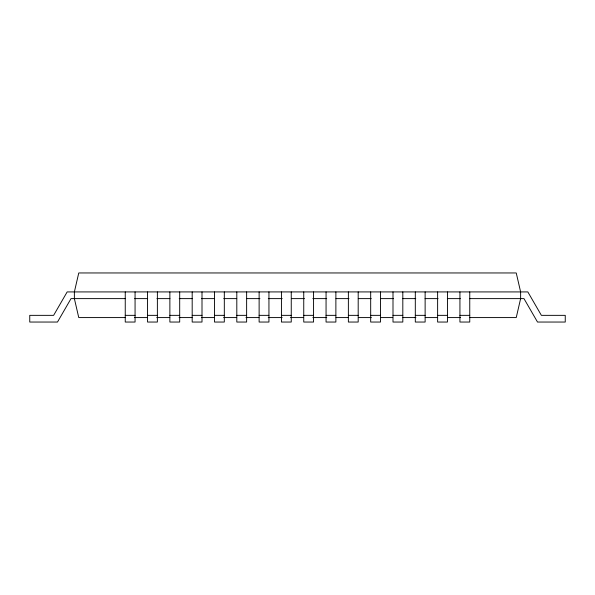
<?xml version="1.0" encoding="UTF-8"?>
<svg xmlns="http://www.w3.org/2000/svg" width="595" height="595" viewBox="0 0 595 595"><rect width="100%" height="100%" fill="white"/><g stroke="black" fill="none" stroke-linecap="round" stroke-linejoin="round"><path stroke-width="0.89" d="M125.404 298.616L71.021 298.616L57.484 322.044L29.75 322.044L29.75 315.35L53.624 315.35L67.161 291.922L527.839 291.922L541.376 315.35L565.25 315.35L565.25 322.044L537.516 322.044L523.979 298.616L469.596 298.616M134.678 298.616L147.664 298.616M156.946 298.616L169.932 298.616M179.214 298.616L192.2 298.616M201.474 298.616L214.468 298.616M223.742 298.616L236.736 298.616M246.94 298.616L259.926 298.616M268.278 298.616L282.194 298.616M291.468 298.616L304.462 298.616M312.806 298.616L326.722 298.616M336.004 298.616L348.99 298.616M358.264 298.616L371.258 298.616M380.532 298.616L393.526 298.616M402.8 298.616L415.786 298.616M425.068 298.616L438.054 298.616M447.336 298.616L460.322 298.616M125.248 315.35L135.065 315.35M147.56 315.35L157.377 315.35M169.873 315.35L179.69 315.35M192.185 315.35L202.003 315.35M214.498 315.35L224.315 315.35M236.81 315.35L246.628 315.35M259.123 315.35L268.94 315.35M281.435 315.35L291.252 315.35M303.748 315.35L313.565 315.35M326.06 315.35L335.878 315.35M348.373 315.35L358.19 315.35M370.685 315.35L380.503 315.35M392.998 315.35L402.815 315.35M415.31 315.35L425.128 315.35M437.623 315.35L447.44 315.35M459.935 315.35L469.753 315.35M125.195 317.581L78.756 317.581L74.375 298.616L74.375 291.922L78.756 272.956L516.244 272.956L520.625 291.922L520.625 298.616L516.244 317.581L469.805 317.581M134.485 317.581L147.486 317.581M156.775 317.581L169.783 317.581M179.073 317.581L192.073 317.581M201.363 317.581L214.364 317.581M223.653 317.581L236.661 317.581M245.951 317.581L258.951 317.581M268.241 317.581L282.171 317.581M290.531 317.581L303.539 317.581M312.829 317.581L326.759 317.581M336.049 317.581L348.12 317.581M358.339 317.581L371.347 317.581M380.636 317.581L392.707 317.581M402.927 317.581L415.927 317.581M425.217 317.581L437.295 317.581M447.514 317.581L460.515 317.581M469.753 291.922L469.753 322.044L459.935 322.044L459.935 291.922M447.44 291.922L447.44 322.044L437.623 322.044L437.623 291.922M425.128 291.922L425.128 322.044L415.31 322.044L415.31 291.922M402.815 291.922L402.815 322.044L392.998 322.044L392.998 291.922M380.503 291.922L380.503 322.044L370.685 322.044L370.685 291.922M358.19 291.922L358.19 322.044L348.373 322.044L348.373 291.922M335.878 291.922L335.878 322.044L326.06 322.044L326.06 291.922M313.565 291.922L313.565 322.044L303.748 322.044L303.748 291.922M291.252 291.922L291.252 322.044L281.435 322.044L281.435 291.922M268.94 291.922L268.94 322.044L259.123 322.044L259.123 291.922M246.628 291.922L246.628 322.044L236.81 322.044L236.81 291.922M224.315 291.922L224.315 322.044L214.498 322.044L214.498 291.922M202.003 291.922L202.003 322.044L192.185 322.044L192.185 291.922M179.69 291.922L179.69 322.044L169.873 322.044L169.873 291.922M157.377 291.922L157.377 322.044L147.56 322.044L147.56 291.922M135.065 291.922L135.065 322.044L125.248 322.044L125.248 291.922"/></g></svg>
